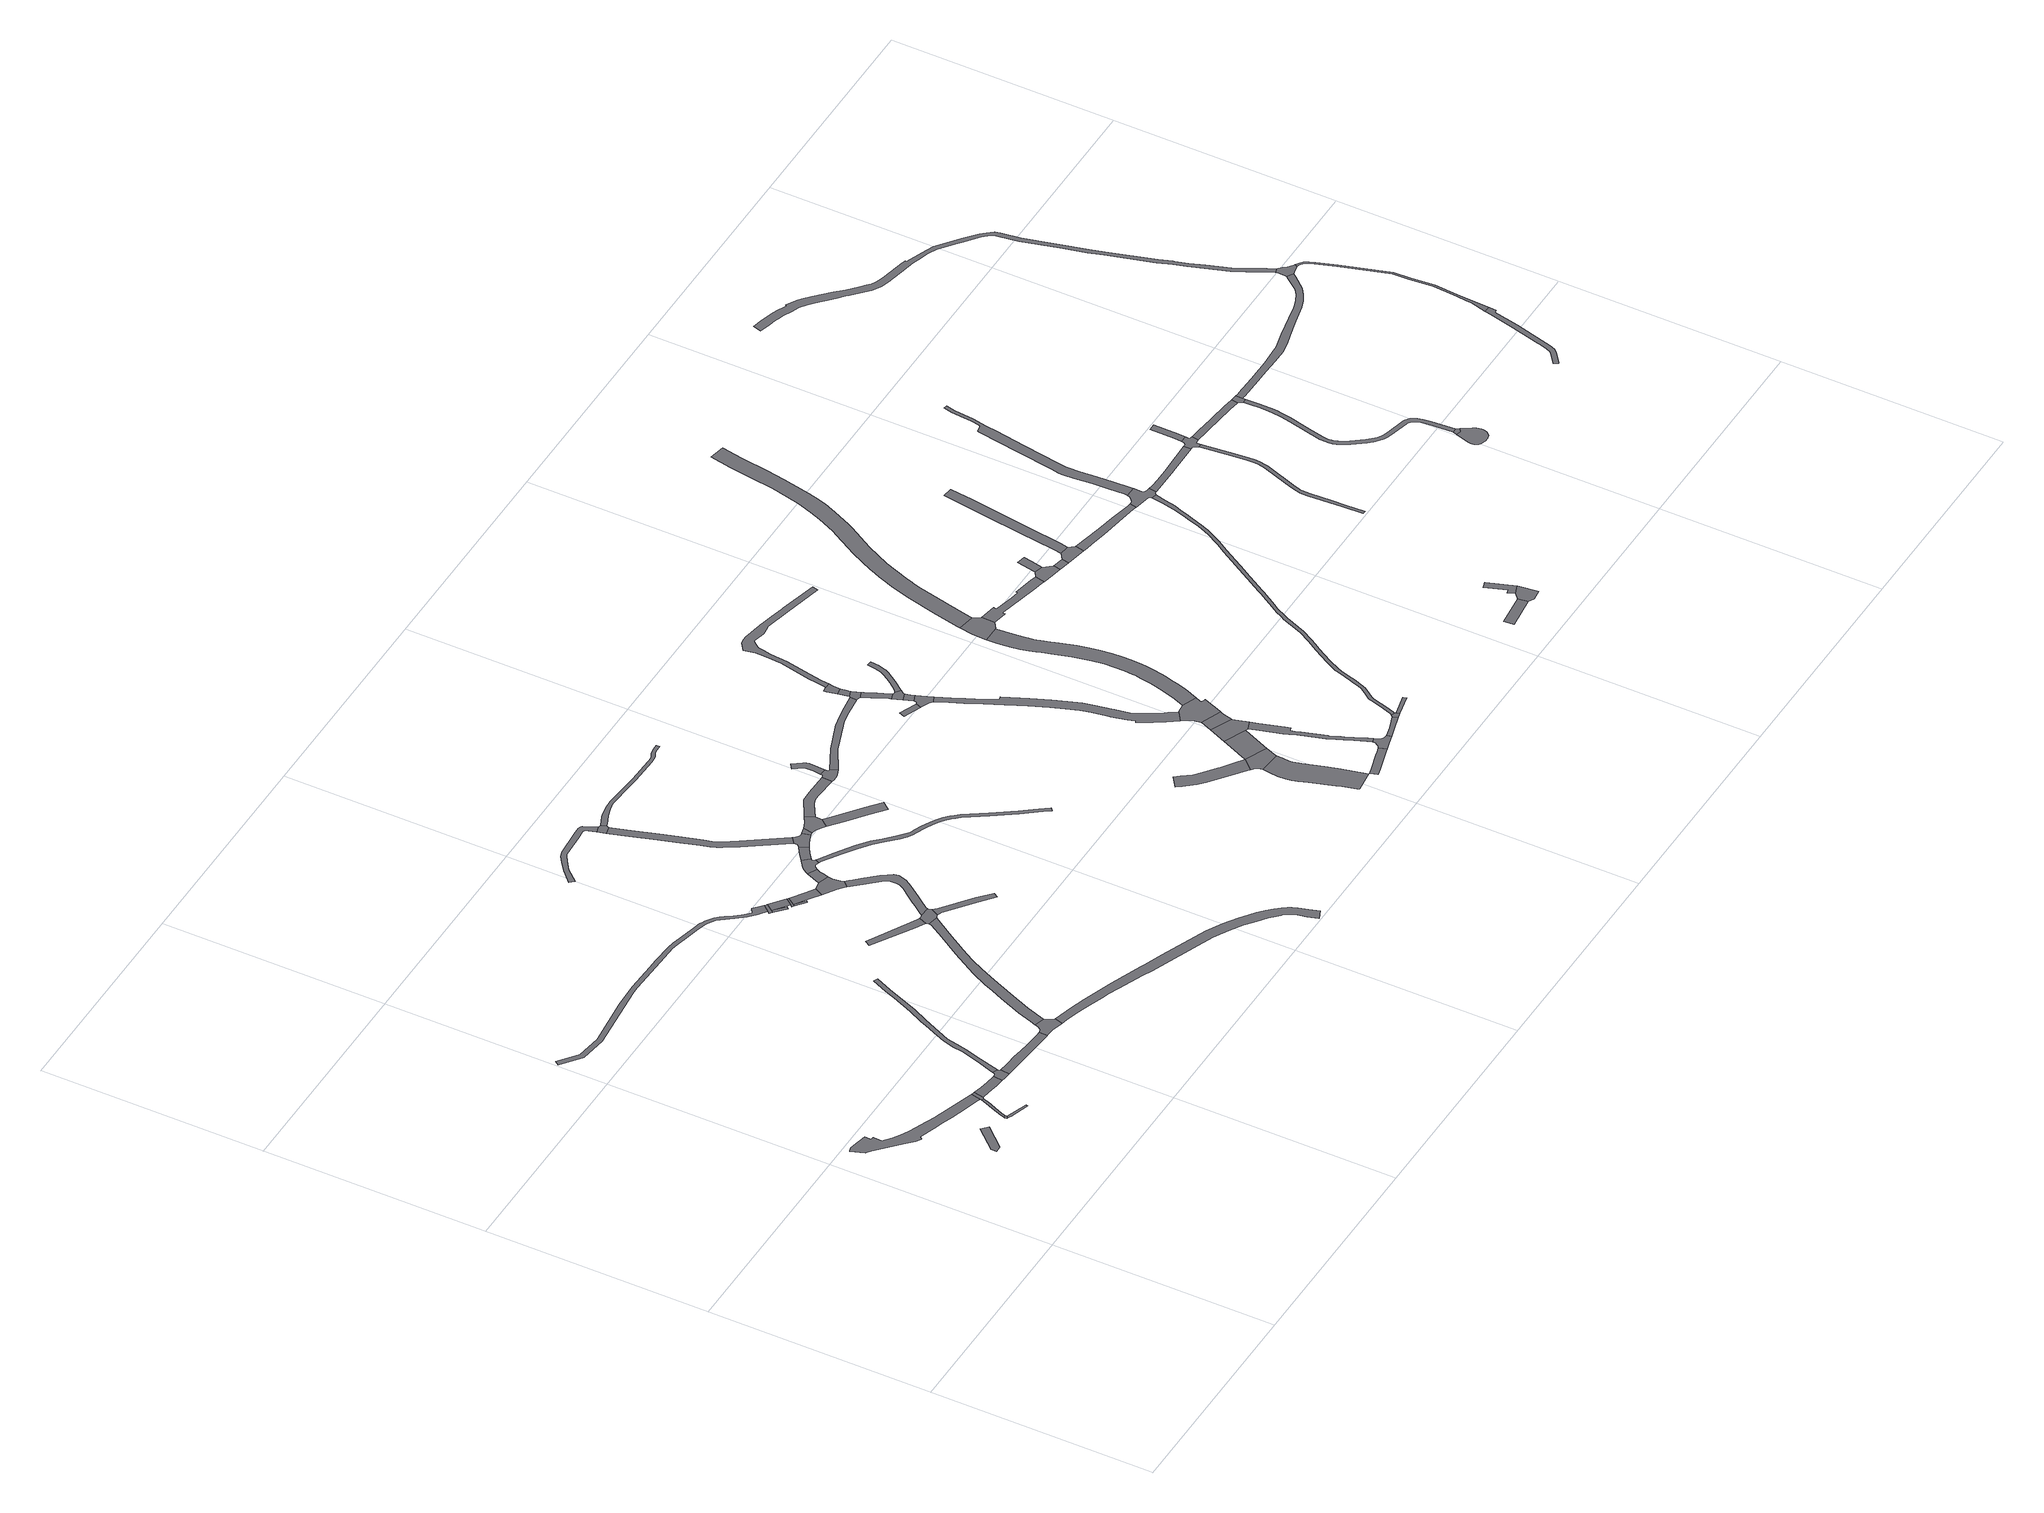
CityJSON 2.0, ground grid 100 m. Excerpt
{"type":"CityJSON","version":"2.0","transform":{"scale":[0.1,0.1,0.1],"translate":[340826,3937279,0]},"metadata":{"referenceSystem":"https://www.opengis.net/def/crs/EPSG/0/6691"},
"CityObjects":{
"road1":{"type":"Road","geometry":[{"type":"MultiSurface","lod":"1","boundaries":[[[0,1,2,3,4,5]]]}]},
"road2":{"type":"Road","attributes":{"RoadStructureAttribute.sectionType":"1"},"geometry":[{"type":"MultiSurface","lod":"1","boundaries":[[[6,7,8,9,10,11,12,13,14,15,16,17,18,19,20,21,22,23,24,25,26,27,28,29,30,31,32,33,34,35,36,37,38,39,40,41]]]}]},
"road3":{"type":"Road","geometry":[{"type":"MultiSurface","lod":"1","boundaries":[[[42,43,44,45,46,47,48,49]]]}]},
"road4":{"type":"Road","geometry":[{"type":"MultiSurface","lod":"1","boundaries":[[[48,50,51,52,53,54,55,49]]]}]},
"road5":{"type":"Road","attributes":{"RoadStructureAttribute.sectionType":"1"},"geometry":[{"type":"MultiSurface","lod":"1","boundaries":[[[56,57,58,45,44,59,60,61,62,63,64]]]}]},
"road6":{"type":"Road","geometry":[{"type":"MultiSurface","lod":"1","boundaries":[[[65,64,63,66,67,68,21,20]]]}]},
"road7":{"type":"Road","attributes":{"RoadStructureAttribute.sectionType":"1"},"geometry":[{"type":"MultiSurface","lod":"1","boundaries":[[[67,69,70,71,72,73,74,75,76,68]]]}]},
"road8":{"type":"Road","geometry":[{"type":"MultiSurface","lod":"1","boundaries":[[[73,77,78,79,80,81,82,83,84,85,86,74]]]}]},
"road9":{"type":"Road","attributes":{"RoadStructureAttribute.sectionType":"1"},"geometry":[{"type":"MultiSurface","lod":"1","boundaries":[[[87,88,89,90,91,92,79,78,93,94,95,96,97,98,99,100]]]}]},
"road10":{"type":"Road","attributes":{"RoadStructureAttribute.sectionType":"1"},"geometry":[{"type":"MultiSurface","lod":"1","boundaries":[[[82,101,102,103,104,105,106,107,108,109,110,111,112,113,114,115,116,117,118,119,120,121,122,123,124,125,126,127,128,83]]]}]},
"road11":{"type":"Road","attributes":{"RoadStructureAttribute.sectionType":"1"},"geometry":[{"type":"MultiSurface","lod":"1","boundaries":[[[129,130,131,132,133,134,135,136,137,138,139,140,141,142,143,144,145,146,147,148,149,150,151,152,153,154,155,156,157,158,159,160,161,162,163,164,165,166,167,168,169,170,171,172,173,174,175]]]}]},
"road12":{"type":"Road","geometry":[{"type":"MultiSurface","lod":"1","boundaries":[[[99,176,177,178,179,180,181,182,183,184,185,186,187,100]]]}]},
"road13":{"type":"Road","attributes":{"RoadStructureAttribute.sectionType":"1"},"geometry":[{"type":"MultiSurface","lod":"1","boundaries":[[[188,189,190,191,192,193,194,195,196,197,183,182,198,199,200,201,202,203,204,205,206]]]}]},
"road14":{"type":"Road","attributes":{"RoadStructureAttribute.sectionType":"1"},"geometry":[{"type":"MultiSurface","lod":"1","boundaries":[[[207,208,209,210,211,212,213]]]}]},
"road15":{"type":"Road","geometry":[{"type":"MultiSurface","lod":"1","boundaries":[[[214,215,216,217,218,129,175]]]}]},
"road16":{"type":"Road","geometry":[{"type":"MultiSurface","lod":"1","boundaries":[[[219,220,216,215]]]}]},
"road17":{"type":"Road","attributes":{"RoadStructureAttribute.sectionType":"1"},"geometry":[{"type":"MultiSurface","lod":"1","boundaries":[[[221,222,223,224,225,226,227,228,229,230,231,232,233,234,235,236,237,238,239,240,241,242,243,244,245,246,247,248,249,250,251,252,253,254,255,256,257,258,259,260,261,262,263,264,181,180]]]}]},
"road18":{"type":"Road","attributes":{"RoadStructureAttribute.sectionType":"1"},"geometry":[{"type":"MultiSurface","lod":"1","boundaries":[[[265,217,216,266]]]}]},
"road19":{"type":"Road","geometry":[{"type":"MultiSurface","lod":"1","boundaries":[[[265,266,267,268,269,270]]]}]},
"road20":{"type":"Road","attributes":{"RoadStructureAttribute.sectionType":"1"},"geometry":[{"type":"MultiSurface","lod":"1","boundaries":[[[268,271,272,269]]]}]},
"road21":{"type":"Road","geometry":[{"type":"MultiSurface","lod":"1","boundaries":[[[273,274,207,213,275,206,205,276,277,278,279,280]]]}]},
"road22":{"type":"Road","attributes":{"RoadStructureAttribute.sectionType":"1"},"geometry":[{"type":"MultiSurface","lod":"1","boundaries":[[[281,282,283,284,270,269]]]}]},
"road23":{"type":"Road","attributes":{"RoadStructureAttribute.sectionType":"1"},"geometry":[{"type":"MultiSurface","lod":"1","boundaries":[[[285,286,287,288,289,290,291,292,293,294,295,296,297,298,299,300,301,302,303,304,305,306,307,308,309,310,311,312]]]}]},
"road24":{"type":"Road","geometry":[{"type":"MultiSurface","lod":"1","boundaries":[[[313,314,315,316,317,318,283,282,319,320,321,322]]]}]},
"road25":{"type":"Road","attributes":{"RoadStructureAttribute.sectionType":"1"},"geometry":[{"type":"MultiSurface","lod":"1","boundaries":[[[277,323,324,325,326,327,328,329,278]]]}]},
"road26":{"type":"Road","attributes":{"RoadStructureAttribute.sectionType":"1"},"geometry":[{"type":"MultiSurface","lod":"1","boundaries":[[[330,331,332,333,334,335,336,337,338,339,340,341,273,280,342,343,344,345,346,347,348,349,350,351,352,353,354,355,313,322]]]}]},
"road27":{"type":"Road","attributes":{"RoadStructureAttribute.sectionType":"1"},"geometry":[{"type":"MultiSurface","lod":"1","boundaries":[[[318,317,356,357,358,359]]]}]},
"road28":{"type":"Road","geometry":[{"type":"MultiSurface","lod":"1","boundaries":[[[360,361,362,363,359,358,364,365,366,367,368,369,370,371]]]}]},
"road29":{"type":"Road","geometry":[{"type":"MultiSurface","lod":"1","boundaries":[[[372,373,285,312,374,375,376,377,378,379]]]}]},
"road30":{"type":"Road","attributes":{"RoadStructureAttribute.sectionType":"1"},"geometry":[{"type":"MultiSurface","lod":"1","boundaries":[[[380,381,382,383,360,371]]]}]},
"road31":{"type":"Road","attributes":{"RoadStructureAttribute.sectionType":"1"},"geometry":[{"type":"MultiSurface","lod":"1","boundaries":[[[384,385,386,387,388,389,390,391,392,393,394,376,375,395,396,397,398,399,400,401,402,403,404,405,406]]]}]},
"road32":{"type":"Road","geometry":[{"type":"MultiSurface","lod":"1","boundaries":[[[407,408,409,382,381,410,411,412,413,414,415,384,406]]]}]},
"road33":{"type":"Road","attributes":{"RoadStructureAttribute.sectionType":"1"},"geometry":[{"type":"MultiSurface","lod":"1","boundaries":[[[416,412,411,417]]]}]},
"road34":{"type":"Road","geometry":[{"type":"MultiSurface","lod":"1","boundaries":[[[418,419,420,416,417,421,422,423,424,425]]]}]},
"road35":{"type":"Road","attributes":{"RoadStructureAttribute.sectionType":"1"},"geometry":[{"type":"MultiSurface","lod":"1","boundaries":[[[426,427,428,429,430,431,432,433,434,435,436,437,438,439,440,441,442,443,444,445,446,447,448,449,450,451,452,453,454,455,456,457,458,459,460,461,462,463,464,465,466,467,468,469,368,367]]]}]},
"road36":{"type":"Road","attributes":{"RoadStructureAttribute.sectionType":"1"},"geometry":[{"type":"MultiSurface","lod":"1","boundaries":[[[378,470,471,472,473,474,475,476,477,478,479,480,481,482,483,484,485,486,487,488,489,490,491,492,493,494,495,496,497,379]]]}]},
"road37":{"type":"Road","attributes":{"RoadStructureAttribute.sectionType":"1"},"geometry":[{"type":"MultiSurface","lod":"1","boundaries":[[[424,498,499,500,501,502,503,504,425]]]}]},
"road38":{"type":"Road","attributes":{"RoadStructureAttribute.sectionType":"1"},"geometry":[{"type":"MultiSurface","lod":"1","boundaries":[[[505,506,507,508,509,510,511,512,419,418,513,514,515,516,517,518,519,520]]]}]},
"road39":{"type":"Road","geometry":[{"type":"MultiSurface","lod":"1","boundaries":[[[521,522,505,520,523,524,525,526,527,528,529,530,531,532,533]]]}]},
"road40":{"type":"Road","geometry":[{"type":"MultiSurface","lod":"1","boundaries":[[[532,534,535,536,537,538,539,540,541,542,543,533]]]}]},
"road41":{"type":"Road","attributes":{"RoadStructureAttribute.sectionType":"1"},"geometry":[{"type":"MultiSurface","lod":"1","boundaries":[[[544,545,546,547,548,549,528,527,550,551,552,553,554,555]]]}]},
"road42":{"type":"Road","attributes":{"RoadStructureAttribute.sectionType":"1"},"geometry":[{"type":"MultiSurface","lod":"1","boundaries":[[[556,557,558,559,560,561,562,563,564,565,566,567,568,569,570,571,572,573]]]}]},
"road43":{"type":"Road","attributes":{"RoadStructureAttribute.sectionType":"1"},"geometry":[{"type":"MultiSurface","lod":"1","boundaries":[[[574,575,576,577,578,579,580,581,582,583,584,585,586,587,588,589,590,591,592,593,594]]]}]},
"road44":{"type":"Road","geometry":[{"type":"MultiSurface","lod":"1","boundaries":[[[595,596,597,583,582,598,599,600,573,572]]]}]},
"road45":{"type":"Road","geometry":[{"type":"MultiSurface","lod":"1","boundaries":[[[601,602,603,604,605]]]}]},
"road46":{"type":"Road","geometry":[{"type":"MultiSurface","lod":"1","boundaries":[[[606,607,608,609,544,555,610,611,612]]]}]},
"road47":{"type":"Road","attributes":{"RoadStructureAttribute.sectionType":"1"},"geometry":[{"type":"MultiSurface","lod":"1","boundaries":[[[608,607,613,614,615,616]]]}]},
"road48":{"type":"Road","geometry":[{"type":"MultiSurface","lod":"1","boundaries":[[[617,618,616,615,619,620,621,622,623,624]]]}]},
"road49":{"type":"Road","attributes":{"RoadStructureAttribute.sectionType":"1"},"geometry":[{"type":"MultiSurface","lod":"1","boundaries":[[[611,625,626,627,628,629,630,631,632,633,634,612]]]}]},
"road50":{"type":"Road","geometry":[{"type":"MultiSurface","lod":"1","boundaries":[[[635,636,637,638,639,640,601,605,641,642,643,644,645]]]}]},
"road51":{"type":"Road","attributes":{"RoadStructureAttribute.sectionType":"1"},"geometry":[{"type":"MultiSurface","lod":"1","boundaries":[[[573,600,646,647]]]}]},
"road52":{"type":"Road","attributes":{"RoadStructureAttribute.sectionType":"1"},"geometry":[{"type":"MultiSurface","lod":"1","boundaries":[[[648,637,636,649,650]]]}]},
"road53":{"type":"Road","geometry":[{"type":"MultiSurface","lod":"1","boundaries":[[[651,630,629,648,650,652,653,654]]]}]},
"road54":{"type":"Road","geometry":[{"type":"MultiSurface","lod":"1","boundaries":[[[655,656,657,658,659,660,661,662,663,664]]]}]},
"road55":{"type":"Road","attributes":{"RoadStructureAttribute.sectionType":"1"},"geometry":[{"type":"MultiSurface","lod":"1","boundaries":[[[644,665,666,667,668,669,670,671,672,673,674,675,676,677,678,679,680,681,682,683,684,685,686,687,688,689,690,691,692,693,694,695,696,697,698,699,700,701,702,703,704,645]]]}]},
"road56":{"type":"Road","geometry":[{"type":"MultiSurface","lod":"1","boundaries":[[[705,647,646,706,707,708,709]]]}]},
"road57":{"type":"Road","attributes":{"RoadStructureAttribute.sectionType":"1"},"geometry":[{"type":"MultiSurface","lod":"1","boundaries":[[[653,710,711,712,713,714,715,716,717,718,719,720,721,722,723,724,725,726,654]]]}]},
"road58":{"type":"Road","attributes":{"RoadStructureAttribute.sectionType":"1"},"geometry":[{"type":"MultiSurface","lod":"1","boundaries":[[[727,728,729,730,731,705,709]]]}]},
"road59":{"type":"Road","attributes":{"RoadStructureAttribute.sectionType":"1"},"geometry":[{"type":"MultiSurface","lod":"1","boundaries":[[[732,733,734,735,736,737,738,739,740,741,742,743,744,707,706,745,746,747,748,749,750,751,752,753,754,755]]]}]},
"road60":{"type":"Road","geometry":[{"type":"MultiSurface","lod":"1","boundaries":[[[756,757,758,759,659,658,760,761,762,763,764,765,766,732,755]]]}]},
"road61":{"type":"Road","geometry":[{"type":"MultiSurface","lod":"1","boundaries":[[[767,768,769,770,771,772,773,774,775,685,684,776,777,731,730]]]}]},
"road62":{"type":"Road","attributes":{"RoadStructureAttribute.sectionType":"1"},"geometry":[{"type":"MultiSurface","lod":"1","boundaries":[[[778,779,762,761,780,781,782]]]}]},
"road63":{"type":"Road","attributes":{"RoadStructureAttribute.sectionType":"1"},"geometry":[{"type":"MultiSurface","lod":"1","boundaries":[[[783,784,785,786,787,788,789,790,791,792,793,794,795,796,797,798,799,800,801,802,803,804,805,806,807,808,809,810,811,812,813,814,815,621,620]]]}]},
"road64":{"type":"Road","geometry":[{"type":"MultiSurface","lod":"1","boundaries":[[[782,781,816,817,818,819,820,821,822,823,824,825,826]]]}]},
"road65":{"type":"Road","attributes":{"RoadStructureAttribute.sectionType":"1"},"geometry":[{"type":"MultiSurface","lod":"1","boundaries":[[[827,828,829,830,831,832,833,834,835,836,837,838,839,840,841,842,843,844,845,846,847,775,774,848,849,850,851,852,853,854,855,856,857,858,859,860,861,862,863,864,865,866,867,868,869,870,871,872,873,874,875,876]]]}]},
"road66":{"type":"Road","geometry":[{"type":"MultiSurface","lod":"1","boundaries":[[[877,878,879,818,817]]]}]},
"road67":{"type":"Road","geometry":[{"type":"MultiSurface","lod":"1","boundaries":[[[875,880,881,882,883,884,885,876]]]}]},
"road68":{"type":"Road","attributes":{"RoadStructureAttribute.sectionType":"1"},"geometry":[{"type":"MultiSurface","lod":"1","boundaries":[[[886,887,888,889,890,891,892,893,894,881,880,895,896,897,898,899,900,901]]]}]},
"road69":{"type":"Road","attributes":{"RoadStructureAttribute.sectionType":"1"},"geometry":[{"type":"MultiSurface","lod":"1","boundaries":[[[825,902,903,904,905,906,907,908,909,910,911,912,913,914,915,916,917,918,919,920,921,922,923,924,925,926,927,928,929,930,931,932,933,934,935,936,937,938,939,940,941,942,943,944,945,946,947,948,949,950,951,952,953,954,955,956,957,958,959,960,961,962,963,964,965,966,967,968,969,970,971,826]]]}]},
"road70":{"type":"Road","geometry":[{"type":"MultiSurface","lod":"1","boundaries":[[[972,973,974,975,976,977,886,901]]]}]},
"road71":{"type":"Road","geometry":[{"type":"MultiSurface","lod":"1","boundaries":[[[976,978,979,980,977]]]}]},
"road72":{"type":"Road","attributes":{"RoadStructureAttribute.sectionType":"1"},"geometry":[{"type":"MultiSurface","lod":"1","boundaries":[[[981,982,983,984,985,986,987,988,989,990,991,992,993,994,995,996,997,998,999,1000,883,882,1001,1002,1003,1004,1005,1006,1007,1008,1009,1010,1011,1012,1013,1014,1015,1016,1017,1018,1019,1020]]]}]},
"road73":{"type":"Road","attributes":{"RoadStructureAttribute.sectionType":"1"},"geometry":[{"type":"MultiSurface","lod":"1","boundaries":[[[1021,974,973,1022]]]}]},
"road74":{"type":"Road","geometry":[{"type":"MultiSurface","lod":"1","boundaries":[[[1023,1024,1025,1021,1022,1026]]]}]},
"road75":{"type":"Road","geometry":[{"type":"MultiSurface","lod":"1","boundaries":[[[1027,1028,1029,1030]]]}]},
"road76":{"type":"Road","geometry":[{"type":"MultiSurface","lod":"1","boundaries":[[[1031,1032,1033,1034,1027,1030,1035,1036]]]}]},
"road77":{"type":"Road","attributes":{"RoadStructureAttribute.sectionType":"1"},"geometry":[{"type":"MultiSurface","lod":"1","boundaries":[[[1024,1037,1038,1039,1040,1041,1042,1043,1044,1045,1046,1025]]]}]},
"road78":{"type":"Road","attributes":{"RoadStructureAttribute.sectionType":"1"},"geometry":[{"type":"MultiSurface","lod":"1","boundaries":[[[1047,1048,1049,1050,1034,1033]]]}]},
"road79":{"type":"Road","attributes":{"RoadStructureAttribute.sectionType":"1"},"geometry":[{"type":"MultiSurface","lod":"1","boundaries":[[[1051,1052,1053,1054,1055,1056,1023,1026,1057,1058,1059,1060,1061,1062]]]}]},
"road80":{"type":"Road","geometry":[{"type":"MultiSurface","lod":"1","boundaries":[[[1063,1064,1065,1051,1062,1066,1067,1068,1069,939,938,1070,1071,1072,1073,1074,1075,1076,1077,1078,1079,1080]]]}]},
"road81":{"type":"Road","attributes":{"RoadStructureAttribute.sectionType":"1"},"geometry":[{"type":"MultiSurface","lod":"1","boundaries":[[[1081,1082,1083,1084,1085,1086,1087,1088,1089,1090,1091,1092,1093,1094,1095,1096,1097,1098,1099,1100,1101,1102,1103,1104,1105,1106,1107,1108,1109,1110,1111,1112,1113,1080,1079]]]}]},
"road82":{"type":"Road","attributes":{"RoadStructureAttribute.sectionType":"1"},"geometry":[{"type":"MultiSurface","lod":"1","boundaries":[[[1072,1114,1115,1116,1117,1118,1119,1120,1121,1122,1073]]]}]},
"road83":{"type":"Road","attributes":{"RoadStructureAttribute.sectionType":"1"},"geometry":[{"type":"MultiSurface","lod":"1","boundaries":[[[1123,1124,1125,1126,1127,1128,1129,1130,1131,1132,1133,1134,1135,1136,1137,1138,1139,1140,1141,1142,1143,1144,1145,1146,1147,1148,1149,1150,1151,1152,1153,1154,1155,1156,1157]]]}]},
"road84":{"type":"Road","geometry":[{"type":"MultiSurface","lod":"1","boundaries":[[[1158,1159,1160,1161,1162,1118,1117,1163,1164,1165,1166,1167,1168,1123,1157,1169,1170,1171,1172,1173,1174,1175,1176,1177]]]}]},
"road85":{"type":"Road","geometry":[{"type":"MultiSurface","lod":"1","boundaries":[[[1178,1179,1180,1181,1158,1177]]]}]},
"road86":{"type":"Road","attributes":{"RoadStructureAttribute.sectionType":"1"},"geometry":[{"type":"MultiSurface","lod":"1","boundaries":[[[1171,1182,1183,1184,1185,1186,1187,1188,1189,1190,1191,1172]]]}]},
"road87":{"type":"Road","attributes":{"RoadStructureAttribute.sectionType":"1"},"geometry":[{"type":"MultiSurface","lod":"1","boundaries":[[[1192,1193,1194,1195,1196,1197,1198,1199,1200,1201,1202,1203,1204,1205,1206,1207,1208,1209,1210,1211,1212,1213,1214,1215,1216,1217,1218,1219,1220,1221,1222,1223,1224,1225,1226,1227,1228,1229,1230,1231,1232,1233,1234,1235,1236,1237,1238,1239,1240,1241,1242,1243,1244,1245,1246,1247,1248,1249,1250,1251,1252,1253,1254,1255,1256,1257,1258,1259,1260,1261,1262]]]}]},
"road88":{"type":"Road","attributes":{"RoadStructureAttribute.sectionType":"1"},"geometry":[{"type":"MultiSurface","lod":"1","boundaries":[[[1263,1264,1265,1266,1267,1268,1269,1270,1271,1272,1273,1274,1275,1276,1277,1278,1279,1280,1281,1282,1283,1284,1285,1286,1287,1288,1289,1290,1291,1292,1293,1294,1295]]]}]},
"road89":{"type":"Road","geometry":[{"type":"MultiSurface","lod":"1","boundaries":[[[1224,1223,1264,1263,1295]]]}]},
"road90":{"type":"Road","geometry":[{"type":"MultiSurface","lod":"1","boundaries":[[[1296,1187,1186,1297,1298,1262,1261,1299]]]}]},
"road91":{"type":"Road","attributes":{"RoadStructureAttribute.sectionType":"1"},"geometry":[{"type":"MultiSurface","lod":"1","boundaries":[[[1300,1301,1302,1303,1304,1305,1306,1307,1308,1309,1310,1311,1312,1313,1314,1315,1296,1299,1316,1317,1318,1319,1320,1321,1322,1323,1324,1325,1326,1327,1328,1329,1330,1331]]]}]},
"road92":{"type":"Road","attributes":{"RoadStructureAttribute.sectionType":"1"},"geometry":[{"type":"MultiSurface","lod":"1","boundaries":[[[1332,1333,1334,1335,1336,1337,1338,1339,1340,1341,1342,1343,1344,1345,1346,1347,1348,1349,1350,1351,1352,1353,1354,1355,1356,1357,1358,1359,1360,1361,1362,1363,1364,1365,1366,1367,1368,1369,1370,1371,1372,1373,1374,1375,1376,1377,1378,1379,1380,1381,1382,1383,1384,1385,1386,1387,1388,1389,1390,1391,1392,1393,1394,1395,1396,1397,1398,1399,1400,1401,1402,1403,1404,1405,1406,1407,1408,1409,1410,1411,1412,1413,1414,1415,1416,1417,1418,1419,1420,1421]]]}]},
"road93":{"type":"Road","geometry":[{"type":"MultiSurface","lod":"1","boundaries":[[[1422,1423,1424,1425,1426,1427,1428,1429,1430,1431,1432,1433,1434,1435,1436,1437,1438,1439,1440,1441,1442]]]}]},
"road94":{"type":"Road","attributes":{"RoadStructureAttribute.sectionType":"1"},"geometry":[{"type":"MultiSurface","lod":"1","boundaries":[[[1443,1444,1445,1446,1447,1448,1449,1450,1451,1452,1453,1424,1423,1454,1455,1456,1457,1458,1459,1460,1461,1462,1463,1464,1465]]]}]},
"road95":{"type":"Road","geometry":[{"type":"MultiSurface","lod":"1","boundaries":[[[1464,1466,1467,1468,1332,1421,1469,1470,1471,1472,1331,1330,1473,1474,1465]]]}]}
},
"vertices":[
[385,484,0],[386,459,0],[412,460,0],[415,462,0],[500,556,0],[473,581,0],
[132,909,0],[136,907,0],[152,893,0],[227,823,0],[255,797,0],[286,768,0],[305,754,0],[309,754,0],[317,766,0],[402,737,0],[432,727,0],[480,711,0],[554,687,0],[618,669,0],[626,665,0],[636,709,0],[633,710,0],[611,717,0],[569,731,0],[488,758,0],[476,762,0],[447,771,0],[380,798,0],[359,807,0],[325,821,0],[291,838,0],[259,858,0],[223,887,0],[225,926,0],[210,928,0],[212,958,0],[148,973,0],[132,974,0],[121,973,0],[110,969,0],[108,968,0],
[590,526,0],[589,528,0],[589,530,0],[579,534,0],[576,526,0],[580,517,0],[584,519,0],[591,526,0],
[588,515,0],[597,510,0],[682,481,0],[685,490,0],[601,520,0],[593,523,0],
[618,633,0],[604,598,0],[584,546,0],[593,542,0],[604,571,0],[613,593,0],[628,630,0],[636,655,0],[627,658,0],
[628,662,0],[639,659,0],[643,661,0],[653,705,0],
[651,659,0],[702,651,0],[730,647,0],[758,644,0],[768,642,0],[773,684,0],[728,689,0],[691,696,0],
[788,640,0],[816,637,0],[820,678,0],[815,680,0],[813,683,0],[814,688,0],[793,699,0],[789,691,0],[785,687,0],[780,685,0],
[1069,652,0],[1000,658,0],[965,663,0],[932,668,0],[923,669,0],[865,673,0],[862,633,0],[884,632,0],[929,628,0],[1000,621,0],[1061,616,0],[1086,615,0],[1089,615,0],[1089,651,0],
[840,781,0],[862,859,0],[867,889,0],[870,902,0],[876,928,0],[883,952,0],[907,1006,0],[916,1027,0],[941,1084,0],[974,1150,0],[1012,1246,0],[1033,1293,0],[1065,1364,0],[1065,1365,0],[1047,1373,0],[1015,1301,0],[994,1253,0],[956,1159,0],[923,1093,0],[903,1046,0],[889,1014,0],[864,959,0],[856,934,0],[850,906,0],[843,864,0],[841,857,0],[829,816,0],[821,786,0],
[1234,1968,0],[1194,2001,0],[1173,1988,0],[1157,2003,0],[1143,2018,0],[1122,2043,0],[1102,2073,0],[1089,2089,0],[1074,2104,0],[1059,2116,0],[1041,2128,0],[1029,2133,0],[1017,2139,0],[992,2146,0],[937,2159,0],[867,2176,0],[837,2181,0],[740,2185,0],[693,2187,0],[562,2192,0],[532,2191,0],[442,2186,0],[216,2163,0],[107,2179,0],[24,2244,0],[10,2226,0],[98,2157,0],[216,2140,0],[533,2171,0],[562,2172,0],[739,2165,0],[835,2162,0],[863,2156,0],[928,2141,0],[987,2127,0],[1025,2116,0],[1033,2112,0],[1049,2102,0],[1063,2092,0],[1076,2078,0],[1088,2063,0],[1109,2033,0],[1130,2006,0],[1142,1994,0],[1176,1963,0],[1181,1959,0],[1209,1938,0],
[1106,615,0],[1123,613,0],[1131,611,0],[1160,604,0],[1180,599,0],[1190,636,0],[1165,673,0],[1122,688,0],[1116,671,0],[1109,660,0],[1104,656,0],[1097,653,0],
[1448,1334,0],[1404,1262,0],[1343,1165,0],[1308,1109,0],[1271,1046,0],[1236,974,0],[1217,932,0],[1194,881,0],[1154,779,0],[1131,714,0],[1196,763,0],[1237,864,0],[1278,958,0],[1314,1033,0],[1343,1092,0],[1378,1151,0],[1438,1248,0],[1495,1334,0],[1449,1344,0],
[1460,1391,0],[1451,1396,0],[1422,1411,0],[1237,1512,0],[1223,1489,0],[1403,1381,0],[1444,1356,0],
[1201,1928,0],[1212,1918,0],[1221,1928,0],[1245,1959,0],[1242,1961,0],
[1260,1874,0],[1269,1884,0],
[1218,589,0],[1270,574,0],[1305,563,0],[1331,554,0],[1390,533,0],[1425,520,0],[1471,503,0],[1584,456,0],[1624,437,0],[1690,412,0],[1916,323,0],[1984,286,0],[2039,251,0],[2071,225,0],[2099,204,0],[2121,186,0],[2144,163,0],[2159,149,0],[2163,146,0],[2176,129,0],[2186,115,0],[2193,92,0],[2202,54,0],[2214,8,0],[2258,26,0],[2243,72,0],[2231,113,0],[2222,135,0],[2213,148,0],[2200,168,0],[2180,191,0],[2156,217,0],[2129,241,0],[2100,263,0],[2066,289,0],[2008,326,0],[1936,366,0],[1726,448,0],[1641,481,0],[1627,487,0],[1486,542,0],[1398,574,0],[1346,591,0],[1280,611,0],
[1310,1909,0],[1286,1877,0],
[1279,1869,0],[1287,1862,0],[1294,1871,0],[1318,1903,0],
[1330,1826,0],[1339,1834,0],
[1479,1394,0],[1470,1390,0],[1448,1352,0],[1500,1338,0],[1511,1340,0],[1530,1375,0],[1525,1384,0],[1525,1392,0],
[1358,1827,0],[1397,1799,0],[1419,1836,0],[1381,1860,0],
[1331,2767,0],[1315,2799,0],[1304,2823,0],[1299,2827,0],[1294,2829,0],[1285,2831,0],[1272,2831,0],[1248,2829,0],[1128,2820,0],[1115,2816,0],[1105,2811,0],[1078,2793,0],[1039,2762,0],[986,2710,0],[1003,2692,0],[1051,2746,0],[1093,2777,0],[1116,2791,0],[1124,2795,0],[1131,2796,0],[1236,2803,0],[1272,2806,0],[1281,2806,0],[1284,2804,0],[1287,2802,0],[1289,2799,0],[1293,2789,0],[1302,2758,0],
[1512,1760,0],[1506,1775,0],[1503,1791,0],[1502,1808,0],[1504,1827,0],[1455,1844,0],[1439,1772,0],[1455,1762,0],[1479,1742,0],[1486,1735,0],
[1521,1337,0],[1532,1332,0],[1659,1235,0],[1718,1184,0],[1731,1205,0],[1676,1255,0],[1547,1357,0],
[1532,1685,0],[1581,1629,0],[1594,1611,0],[1599,1597,0],[1599,1584,0],[1600,1571,0],[1597,1557,0],[1585,1535,0],[1559,1499,0],[1527,1459,0],[1516,1443,0],[1488,1404,0],[1530,1403,0],[1555,1438,0],[1578,1468,0],[1586,1478,0],[1614,1516,0],[1634,1548,0],[1640,1566,0],[1644,1587,0],[1641,1607,0],[1627,1626,0],[1609,1651,0],[1558,1709,0],[1527,1741,0],[1525,1744,0],
[1510,1851,0],[1516,1871,0],[1523,1888,0],[1480,1906,0],
[1538,1968,0],[1506,1944,0],[1494,1930,0],[1485,1916,0],[1532,1902,0],[1536,1904,0],[1543,1905,0],[1560,1901,0],[1569,1920,0],[1562,1927,0],[1562,1932,0],[1565,1937,0],
[1339,2763,0],[1336,2763,0],[1309,2733,0],[1312,2721,0],[1349,2730,0],[1349,2735,0],[1352,2741,0],[1344,2763,0],
[1592,1958,0],[1623,1978,0],[1603,2013,0],[1569,1990,0],
[1644,2065,0],[1625,2089,0],[1525,2237,0],[1487,2296,0],[1479,2310,0],[1470,2333,0],[1461,2365,0],[1433,2463,0],[1411,2536,0],[1375,2644,0],[1351,2717,0],[1316,2708,0],[1341,2633,0],[1376,2525,0],[1398,2453,0],[1428,2359,0],[1438,2322,0],[1448,2297,0],[1458,2277,0],[1489,2226,0],[1495,2217,0],[1596,2068,0],[1614,2042,0],
[1616,2034,0],[1615,2027,0],[1611,2021,0],[1645,1990,0],[1690,2008,0],[1681,2042,0],[1671,2041,0],[1664,2042,0],[1654,2052,0],
[1711,2050,0],[1704,2009,0],
[1795,2044,0],[1774,2082,0],[1744,2064,0],[1714,2008,0],[1727,2003,0],[1759,1982,0],[1764,1978,0],[1792,2013,0],
[1571,1895,0],[1631,1859,0],[1646,1848,0],[1707,1807,0],[1759,1768,0],[1793,1733,0],[1840,1688,0],[1865,1667,0],[1883,1654,0],[1905,1645,0],[1940,1631,0],[1977,1614,0],[2003,1599,0],[2020,1585,0],[2040,1567,0],[2052,1553,0],[2067,1536,0],[2129,1443,0],[2196,1346,0],[2252,1270,0],[2273,1241,0],[2288,1252,0],[2259,1291,0],[2246,1309,0],[2211,1356,0],[2144,1453,0],[2082,1547,0],[2066,1565,0],[2053,1579,0],[2046,1587,0],[2032,1599,0],[2013,1614,0],[1985,1630,0],[1948,1649,0],[1913,1663,0],[1898,1669,0],[1893,1672,0],[1879,1682,0],[1853,1703,0],[1807,1747,0],[1772,1783,0],[1719,1823,0],[1641,1875,0],[1581,1913,0],
[1380,2752,0],[1407,2763,0],[1444,2775,0],[1467,2781,0],[1473,2781,0],[1487,2782,0],[1595,2774,0],[1646,2770,0],[1769,2766,0],[1789,2767,0],[1805,2770,0],[1822,2779,0],[1832,2782,0],[1869,2785,0],[1868,2800,0],[1843,2798,0],[1829,2797,0],[1816,2793,0],[1800,2784,0],[1788,2781,0],[1769,2781,0],[1647,2785,0],[1590,2789,0],[1487,2797,0],[1467,2797,0],[1451,2796,0],[1400,2787,0],[1370,2775,0],
[1827,1928,0],[1909,1864,0],[1970,1813,0],[1999,1848,0],[1937,1899,0],[1884,1941,0],[1807,2001,0],
[2014,2132,0],[1910,2134,0],[1887,2134,0],[1868,2134,0],[1861,2132,0],[1842,2121,0],[1801,2097,0],[1784,2087,0],[1795,2045,0],[1821,2062,0],[1859,2083,0],[1873,2090,0],[1882,2093,0],[1892,2094,0],[1910,2094,0],[2011,2086,0],
[2026,2140,0],[2022,2135,0],[2024,2085,0],[2037,2084,0],[2053,2086,0],[2069,2092,0],[2082,2098,0],[2068,2128,0],[2063,2127,0],[2060,2130,0],[2059,2137,0],[2059,2144,0],[2027,2146,0],
[2061,2179,0],[2061,2217,0],[2059,2230,0],[2054,2239,0],[2025,2280,0],[2001,2263,0],[2029,2223,0],[2030,2220,0],[2031,2215,0],[2031,2180,0],
[2484,2264,0],[2396,2252,0],[2366,2247,0],[2339,2241,0],[2314,2235,0],[2178,2184,0],[2189,2158,0],[2323,2208,0],[2345,2214,0],[2371,2219,0],[2400,2225,0],[2484,2235,0],
[2874,744,0],[2819,781,0],[2812,787,0],[2775,816,0],[2752,834,0],[2729,855,0],[2714,873,0],[2698,895,0],[2681,919,0],[2632,884,0],[2649,860,0],[2667,836,0],[2685,814,0],[2713,788,0],[2825,701,0],[2862,674,0],[2863,672,0],[2907,718,0],
[3067,250,0],[3034,373,0],[3020,425,0],[2993,514,0],[2991,523,0],[2985,549,0],[2983,565,0],[2984,595,0],[2986,619,0],[2890,628,0],[2884,590,0],[2882,564,0],[2881,558,0],[2883,524,0],[2887,498,0],[2894,472,0],[2907,432,0],[2942,328,0],[2949,305,0],[2966,248,0],[2969,238,0],
[2879,657,0],[2885,647,0],[2889,638,0],[2987,625,0],[2989,636,0],[3006,675,0],
[2576,2018,0],[2568,2020,0],[2497,2049,0],[2487,2023,0],[2566,1992,0],
[2524,2259,0],[2517,2279,0],[2490,2269,0],[2488,2265,0],[2493,2234,0],[2504,2229,0],[2532,2242,0],
[2516,2280,0],[2513,2304,0],[2511,2324,0],[2480,2318,0],
[2469,2374,0],[2470,2362,0],[2513,2358,0],[2515,2375,0],[2493,2377,0],[2492,2376,0],[2490,2376,0],[2489,2378,0],
[2513,2213,0],[2524,2190,0],[2533,2173,0],[2553,2126,0],[2555,2118,0],[2584,2128,0],[2578,2138,0],[2558,2184,0],[2537,2232,0],[2536,2234,0],
[2643,1981,0],[2620,2045,0],[2587,2033,0],[2588,2027,0],[2586,2022,0],[2582,2019,0],[2573,1989,0],[2605,1975,0],[2613,1970,0],[2618,1964,0],[2645,1976,0],
[3060,800,0],[2961,843,0],
[2572,2073,0],[2613,2064,0],[2606,2085,0],
[2590,2124,0],[2606,2092,0],[2618,2108,0],[2596,2124,0],
[3112,223,0],[3189,245,0],[3207,251,0],[3230,257,0],[3220,291,0],[3197,284,0],[3176,278,0],[3102,256,0],[3071,248,0],[3080,214,0],
[2646,1906,0],[2671,1852,0],[2703,1782,0],[2739,1707,0],[2741,1702,0],[2777,1623,0],[2811,1543,0],[2833,1485,0],[2852,1431,0],[2862,1385,0],[2874,1320,0],[2877,1306,0],[2891,1239,0],[2903,1208,0],[2894,1204,0],[2897,1197,0],[2926,1143,0],[2952,1102,0],[2954,1100,0],[2986,1054,0],[3031,1085,0],[3007,1120,0],[2999,1131,0],[2973,1171,0],[2947,1220,0],[2934,1252,0],[2921,1315,0],[2918,1328,0],[2906,1394,0],[2895,1445,0],[2875,1501,0],[2852,1560,0],[2818,1641,0],[2773,1746,0],[2765,1743,0],[2758,1743,0],[2754,1746,0],[2729,1794,0],[2697,1863,0],[2672,1915,0],
[2996,923,0],[3073,799,0],[3111,811,0],[3094,868,0],[3093,880,0],
[2621,2112,0],[2654,2155,0],[2671,2178,0],[2686,2201,0],[2695,2220,0],[2701,2238,0],[2707,2258,0],[2711,2295,0],[2689,2297,0],[2685,2262,0],[2680,2244,0],[2675,2228,0],[2667,2212,0],[2653,2191,0],[2637,2168,0],[2609,2135,0],[2601,2127,0],
[3096,892,0],[3100,909,0],[3106,932,0],[3109,939,0],[3018,975,0],
[3260,336,0],[3251,356,0],[3246,370,0],[3214,441,0],[3209,454,0],[3190,497,0],[3188,502,0],[3156,604,0],[3148,628,0],[3144,645,0],[3160,651,0],[3152,674,0],[3121,776,0],[3083,765,0],[3114,661,0],[3123,638,0],[3129,623,0],[3143,579,0],[3169,498,0],[3171,490,0],[3196,433,0],[3213,395,0],[3233,348,0],[3241,328,0],
[3242,321,0],[3240,313,0],[3236,306,0],[3230,297,0],[3257,264,0],[3305,277,0],[3300,298,0],[3291,298,0],[3283,300,0],[3276,304,0],[3271,312,0],
[3112,946,0],[3144,1026,0],[3144,1028,0],[3145,1029,0],[3144,1029,0],[3140,1031,0],[3126,1037,0],[3137,1064,0],[3072,1090,0],[3012,1015,0],[3018,977,0],
[3345,309,0],[3330,305,0],[3350,290,0],[3416,308,0],[3409,331,0],
[2521,2418,0],[2536,2496,0],[2552,2587,0],[2561,2662,0],[2568,2703,0],[2570,2717,0],[2572,2722,0],[2575,2730,0],[2586,2745,0],[2599,2758,0],[2654,2745,0],[2690,2750,0],[2702,2751,0],[2814,2724,0],[2985,2684,0],[2992,2710,0],[2826,2752,0],[2821,2753,0],[2760,2768,0],[2703,2782,0],[2699,2783,0],[2692,2784,0],[2604,2799,0],[2585,2800,0],[2566,2796,0],[2529,2770,0],[2539,2718,0],[2539,2672,0],[2533,2599,0],[2520,2532,0],[2505,2461,0],[2498,2419,0],[2495,2390,0],
[3422,310,0],[3440,314,0],[3437,329,0],[3436,329,0],[3435,329,0],[3435,330,0],[3434,330,0],[3433,331,0],[3433,332,0],[3434,334,0],[3416,337,0],
[3044,1929,0],[3045,1916,0],[3047,1895,0],[3053,1849,0],[3059,1813,0],[3068,1778,0],[3076,1750,0],[3079,1741,0],[3093,1693,0],[3118,1611,0],[3134,1530,0],[3141,1479,0],[3143,1441,0],[3143,1389,0],[3140,1351,0],[3139,1338,0],[3135,1312,0],[3127,1264,0],[3112,1204,0],[3097,1152,0],[3096,1148,0],[3164,1129,0],[3176,1173,0],[3180,1186,0],[3181,1192,0],[3183,1199,0],[3191,1232,0],[3196,1249,0],[3205,1301,0],[3209,1331,0],[3210,1346,0],[3213,1387,0],[3213,1399,0],[3213,1443,0],[3210,1485,0],[3203,1541,0],[3196,1578,0],[3186,1628,0],[3165,1697,0],[3160,1713,0],[3160,1714,0],[3159,1716,0],[3144,1770,0],[3143,1772,0],[3136,1797,0],[3133,1818,0],[3133,1819,0],[3126,1868,0],[3119,1956,0],[3043,1956,0],
[3534,335,0],[3531,350,0],[3480,338,0],
[3151,1978,0],[3154,2037,0],[3131,2068,0],[3057,2082,0],[3048,2020,0],[3045,1997,0],
[3468,1967,0],[3442,1972,0],[3352,1991,0],[3348,1982,0],[3311,1990,0],[3230,2009,0],[3224,2010,0],[3226,2021,0],[3227,2023,0],[3214,1966,0],[3217,1978,0],[3222,1977,0],[3321,1954,0],[3399,1935,0],[3441,1927,0],[3458,1923,0],
[3437,343,0],[3450,381,0],[3468,446,0],[3472,457,0],[3487,478,0],[3510,508,0],[3520,533,0],[3529,562,0],[3534,577,0],[3537,588,0],[3553,639,0],[3559,656,0],[3584,706,0],[3627,779,0],[3644,806,0],[3660,832,0],[3689,885,0],[3701,913,0],[3728,978,0],[3738,997,0],[3758,1036,0],[3772,1058,0],[3819,1134,0],[3825,1143,0],[3888,1249,0],[3897,1263,0],[3966,1379,0],[4001,1436,0],[4024,1476,0],[4038,1504,0],[4053,1541,0],[4073,1602,0],[4081,1624,0],[4090,1654,0],[4102,1686,0],[4113,1736,0],[4125,1783,0],[4100,1787,0],[4093,1739,0],[4082,1681,0],[4066,1629,0],[4059,1606,0],[4038,1546,0],[4024,1510,0],[4011,1484,0],[3989,1444,0],[3980,1429,0],[3954,1387,0],[3875,1257,0],[3812,1151,0],[3806,1140,0],[3745,1043,0],[3740,1033,0],[3725,1004,0],[3714,985,0],[3676,891,0],[3647,839,0],[3614,787,0],[3571,713,0],[3545,662,0],[3539,644,0],[3519,581,0],[3513,559,0],[3506,538,0],[3497,516,0],[3475,487,0],[3459,464,0],[3454,451,0],[3436,386,0],[3423,349,0],
[3508,1912,0],[3551,1903,0],[3558,1935,0],[3548,1948,0],[3530,1971,0],[3491,1982,0],
[3541,2030,0],[3547,2061,0],[3508,2069,0],
[3480,3433,0],[3462,3338,0],[3461,3332,0],[3446,3234,0],[3431,3130,0],[3406,3011,0],[3396,2979,0],[3380,2930,0],[3358,2878,0],[3321,2798,0],[3309,2776,0],[3244,2663,0],[3193,2561,0],[3188,2550,0],[3172,2509,0],[3141,2427,0],[3132,2397,0],[3119,2355,0],[3086,2216,0],[3059,2097,0],[3133,2083,0],[3159,2199,0],[3162,2212,0],[3192,2335,0],[3204,2375,0],[3206,2382,0],[3212,2403,0],[3256,2520,0],[3310,2628,0],[3375,2741,0],[3388,2763,0],[3427,2847,0],[3451,2904,0],[3466,2957,0],[3475,2992,0],[3502,3118,0],[3514,3202,0],[3532,3321,0],[3533,3326,0],[3551,3419,0],
[3609,1924,0],[3602,1891,0],
[3702,1914,0],[3683,1940,0],[3639,1945,0],[3694,1874,0],
[4262,234,0],[4119,219,0],[4124,174,0],[4271,190,0],
[4339,208,0],[4333,248,0],[4329,273,0],[4289,257,0],[4295,177,0],[4342,183,0],
[3689,1974,0],[3713,2143,0],[3736,2304,0],[3751,2407,0],[3763,2510,0],[3719,2516,0],[3706,2413,0],[3691,2310,0],[3668,2148,0],[3644,1981,0],
[4287,396,0],[4258,387,0],[4291,292,0],[4276,288,0],
[4028,1847,0],[4013,1849,0],[3979,1858,0],[3919,1870,0],[3852,1883,0],[3826,1889,0],[3717,1870,0],[3742,1865,0],[3820,1851,0],[3914,1835,0],[4007,1820,0],[4022,1817,0],
[4062,1866,0],[4049,1855,0],[4041,1849,0],[4094,1802,0],[4098,1799,0],[4100,1797,0],[4101,1794,0],[4130,1790,0],[4135,1792,0],[4140,1793,0],[4144,1825,0],[4131,1827,0],[4130,1827,0],[4122,1831,0],[4116,1837,0],[4115,1845,0],[4115,1880,0],[4068,1880,0],
[4115,1895,0],[4111,1969,0],[4107,2040,0],[4101,2118,0],[4099,2164,0],[4099,2177,0],[4105,2215,0],[4132,2379,0],[4156,2525,0],[4162,2566,0],[4168,2593,0],[4176,2634,0],[4181,2683,0],[4184,2724,0],[4193,2762,0],[4178,2765,0],[4169,2727,0],[4166,2684,0],[4161,2636,0],[4153,2598,0],[4149,2589,0],[4139,2587,0],[4121,2584,0],[4119,2578,0],[4117,2568,0],[4088,2386,0],[4060,2221,0],[4054,2181,0],[4054,2163,0],[4056,2115,0],[4062,2037,0],[4066,1966,0],[4070,1896,0],
[4203,1791,0],[4267,1791,0],[4297,1792,0],[4430,1794,0],[4429,1825,0],[4291,1822,0],[4266,1821,0],[4203,1821,0],[4167,1822,0],
[4457,1771,0],[4461,1741,0],[4469,1654,0],[4477,1572,0],[4479,1539,0],[4477,1515,0],[4475,1502,0],[4470,1484,0],[4430,1367,0],[4417,1329,0],[4410,1308,0],[4408,1300,0],[4407,1292,0],[4406,1255,0],[4412,1159,0],[4414,1101,0],[4419,1013,0],[4425,1013,0],[4434,1013,0],[4429,1102,0],[4427,1160,0],[4421,1255,0],[4422,1291,0],[4423,1299,0],[4425,1304,0],[4431,1325,0],[4432,1327,0],[4485,1480,0],[4490,1499,0],[4492,1513,0],[4494,1539,0],[4492,1573,0],[4484,1656,0],[4476,1742,0],[4472,1772,0],
[4453,1848,0],[4452,1848,0],[4450,1838,0],[4447,1831,0],[4441,1827,0],[4440,1794,0],[4445,1791,0],[4448,1787,0],[4452,1782,0],[4454,1778,0],[4455,1776,0],[4470,1794,0],[4472,1794,0],[4492,1795,0],[4495,1824,0],[4494,1825,0],[4488,1827,0],[4484,1829,0],[4482,1836,0],[4482,1847,0],
[4484,1880,0],[4486,1992,0],[4456,1992,0],[4454,1881,0],
[4543,1790,0],[4571,1786,0],[4631,1779,0],[4713,1771,0],[4761,1764,0],[4765,1794,0],[4716,1800,0],[4632,1809,0],[4575,1815,0],[4548,1819,0],
[4775,1719,0],[4776,1669,0],[4775,1630,0],[4774,1609,0],[4770,1583,0],[4763,1545,0],[4743,1459,0],[4724,1375,0],[4722,1351,0],[4722,1332,0],[4725,1317,0],[4730,1302,0],[4735,1291,0],[4738,1285,0],[4756,1254,0],[4796,1202,0],[4813,1182,0],[4830,1166,0],[4843,1157,0],[4849,1153,0],[4861,1148,0],[4883,1142,0],[4970,1120,0],[4978,1116,0],[4985,1111,0],[4988,1108,0],[4991,1105,0],[4994,1101,0],[4999,1090,0],[5004,1073,0],[5009,1041,0],[5016,934,0],[5037,935,0],[5029,1043,0],[5024,1077,0],[5021,1088,0],[5018,1097,0],[5011,1112,0],[5007,1117,0],[5004,1121,0],[4998,1127,0],[4993,1130,0],[4987,1134,0],[4982,1137,0],[4977,1139,0],[4889,1161,0],[4869,1167,0],[4859,1171,0],[4853,1174,0],[4843,1181,0],[4827,1196,0],[4811,1215,0],[4773,1266,0],[4756,1294,0],[4749,1308,0],[4744,1322,0],[4742,1334,0],[4742,1336,0],[4742,1351,0],[4744,1372,0],[4757,1429,0],[4763,1455,0],[4783,1541,0],[4790,1580,0],[4794,1607,0],[4795,1630,0],[4796,1669,0],[4796,1680,0],[4795,1720,0],[4793,1745,0],[4773,1744,0],
[5030,909,0],[5010,916,0],[4992,863,0],[4990,856,0],[4989,847,0],[4988,842,0],[4988,840,0],[4989,834,0],[4991,826,0],[4993,821,0],[4996,816,0],[4999,811,0],[5003,807,0],[5009,804,0],[5020,799,0],[5029,797,0],[5039,796,0],[5047,796,0],[5049,797,0],[5056,800,0],[5065,803,0],[5071,809,0],[5076,815,0],[5080,822,0],[5083,831,0],[5084,839,0],[5084,846,0],[5084,849,0],[5083,856,0],[5080,867,0],[5077,874,0],[5074,879,0],[5046,920,0],
[4793,1791,0],[4767,1757,0],[4771,1751,0],[4792,1760,0],
[5505,1943,0],[5461,1889,0],[5438,1872,0],[5405,1856,0],[5372,1844,0],[5362,1842,0],[5299,1829,0],[5200,1808,0],[5126,1791,0],[5099,1789,0],[5067,1787,0],[5019,1785,0],[4975,1785,0],[4911,1786,0],[4813,1788,0],[4808,1789,0],[4806,1759,0],[4808,1759,0],[4911,1756,0],[4977,1755,0],[5045,1753,0],[5112,1751,0],[5163,1762,0],[5212,1775,0],[5295,1795,0],[5381,1815,0],[5417,1828,0],[5453,1847,0],[5481,1867,0],[5529,1924,0],[5541,1939,0],[5513,1955,0],
[5535,2014,0],[5518,2047,0],[5480,2119,0],[5467,2143,0],[5454,2172,0],[5421,2271,0],[5397,2334,0],[5381,2389,0],[5380,2394,0],[5358,2451,0],[5299,2656,0],[5282,2718,0],[5212,2987,0],[5199,3072,0],[5195,3094,0],[5175,3119,0],[5157,3140,0],[5097,3190,0],[5069,3212,0],[5004,3263,0],[4969,3279,0],[4951,3285,0],[4874,3315,0],[4875,3322,0],[4858,3326,0],[4742,3351,0],[4710,3362,0],[4690,3372,0],[4674,3386,0],[4651,3407,0],[4612,3443,0],[4576,3480,0],[4540,3515,0],[4511,3542,0],[4486,3566,0],[4468,3581,0],[4452,3590,0],[4419,3610,0],[4414,3603,0],[4410,3606,0],[4374,3623,0],[4343,3634,0],[4324,3640,0],[4295,3647,0],[4245,3659,0],[4235,3621,0],[4286,3608,0],[4313,3602,0],[4330,3596,0],[4358,3586,0],[4392,3570,0],[4429,3555,0],[4459,3535,0],[4484,3513,0],[4512,3486,0],[4547,3454,0],[4577,3427,0],[4588,3417,0],[4650,3360,0],[4657,3354,0],[4671,3343,0],[4696,3330,0],[4732,3317,0],[4810,3301,0],[4879,3287,0],[4917,3275,0],[4945,3267,0],[4961,3260,0],[4994,3246,0],[5065,3190,0],[5084,3174,0],[5143,3126,0],[5160,3107,0],[5176,3085,0],[5179,3069,0],[5192,2983,0],[5234,2821,0],[5262,2712,0],[5281,2649,0],[5340,2445,0],[5347,2424,0],[5356,2401,0],[5362,2383,0],[5378,2328,0],[5402,2264,0],[5435,2165,0],[5449,2135,0],[5462,2109,0],[5500,2038,0],[5515,2005,0],
[5734,1133,0],[5735,1166,0],[5706,1167,0],[5700,1140,0],[5674,1024,0],[5643,906,0],[5635,874,0],[5626,848,0],[5619,831,0],[5610,821,0],[5562,783,0],[5572,769,0],[5575,765,0],[5578,768,0],[5625,805,0],[5638,819,0],[5647,840,0],[5656,868,0],[5696,1019,0],[5721,1135,0],[5724,1133,0],
[5599,1945,0],[5615,1931,0],[5624,1917,0],[5633,1894,0],[5663,1809,0],[5728,1596,0],[5730,1522,0],[5740,1419,0],[5731,1308,0],[5727,1263,0],[5725,1240,0],[5737,1235,0],[5743,1316,0],[5750,1419,0],[5740,1523,0],[5738,1598,0],[5672,1812,0],[5642,1898,0],[5633,1921,0],[5622,1937,0],[5605,1952,0],[5594,1960,0],[5587,1949,0],
[5590,1962,0],[5567,1979,0],[5553,1994,0],[5516,2004,0],[5518,1989,0],[5517,1972,0],[5516,1961,0],[5548,1941,0],[5572,1946,0]
]}
